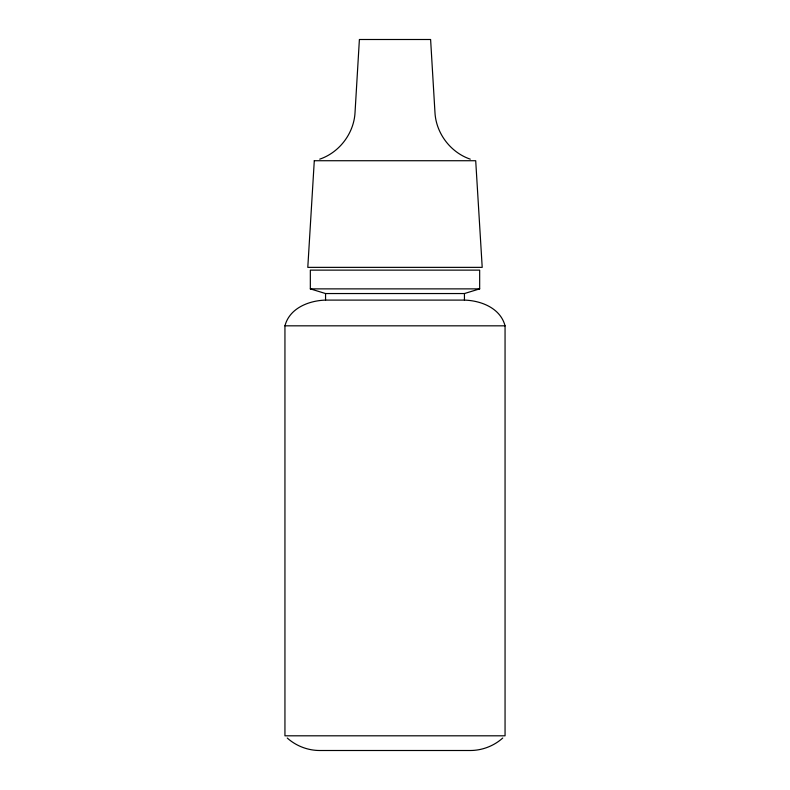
<?xml version="1.0" encoding="UTF-8"?>
<svg xmlns="http://www.w3.org/2000/svg" width="790" height="790" viewBox="0 0 790 790"><rect width="100%" height="100%" fill="white"/><g stroke="black" fill="none" stroke-linecap="round" stroke-linejoin="round"><path stroke-width="1.19" d="M284.943 325.826C289.565 308.1 308.88 300.605 325.559 300.101L464.441 300.101C481.12 300.605 500.435 308.1 505.057 325.826L505.057 735.806L284.943 735.806L284.943 325.826L505.057 325.826M502.746 738.028C493.997 745.898 482.344 750.421 470.573 750.5L319.427 750.5C307.656 750.421 296.003 745.898 287.254 738.028M319.713 159.165C339.453 152.48 353.969 133.283 355.036 112.466L359.391 39.5L430.609 39.5L434.964 112.466C436.031 133.283 450.547 152.48 470.287 159.165M464.441 293.544L479.668 288.873L479.668 270.131L310.332 270.131L310.332 288.873L325.559 293.544L464.441 293.544L464.441 300.101M310.332 288.873L479.668 288.873M325.559 293.544L325.559 300.101M314.292 160.726L307.794 267.366L482.206 267.366L475.708 160.726L314.292 160.726"/></g></svg>
